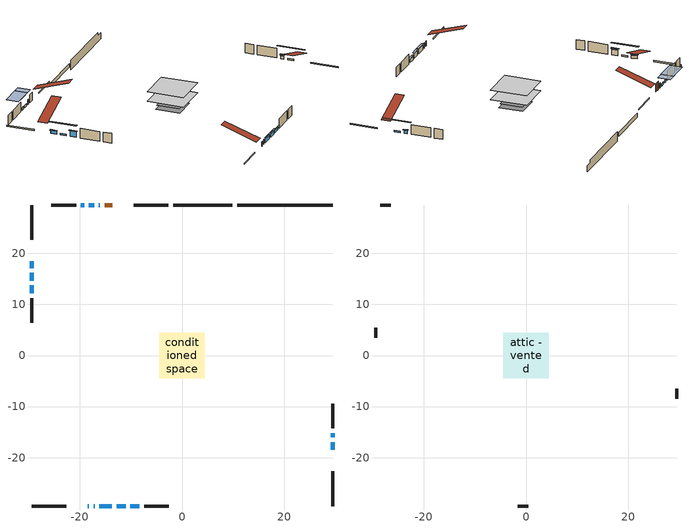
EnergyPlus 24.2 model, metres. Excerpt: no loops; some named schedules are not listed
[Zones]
conditioned space
 floor adiabatic (Floor2 construction): -2.77,-2.77 -2.77,2.77 2.77,2.77 2.77,-2.77 z0.76
 floor adiabatic (AdiabaticFloorConstruction): -4.48,-4.48 -4.48,4.48 4.48,4.48 4.48,-4.48 z0.76
 floor foundation (Slab1 construction): -2.98,-2.98 -2.98,2.98 2.98,2.98 2.98,-2.98 z-1.6
 floor foundation (Slab2 construction): -2.77,-2.77 -2.77,2.77 2.77,2.77 2.77,-2.77 z-0.65
 floor foundation (Slab3 construction): -1.67,-1.67 -1.67,1.67 1.67,1.67 1.67,-1.67 z0
 wall outside (RimJoist1 construction): -2.67,29.47 -9.48,29.47 / -29.47,-29.47 -22.65,-29.47 / -29.47,29.47 -29.47,22.65 / 29.47,-29.47 29.47,-22.65 z0.76:1.06
 wall outside (AdiabaticWallConstruction 1): -13.64,29.47 -15.14,29.47 z0.76:2.79
 wall outside (AdiabaticWallConstruction): -18.5,-29.47 -18.24,-29.47 / -17.31,-29.47 -17.1,-29.47 / -16.07,29.47 -16.28,29.47 z0.76:1.98; -29.47,18.49 -29.47,17.12 / 29.47,-16.04 29.47,-15.2 / -10.1,-29.47 -8.32,-29.47 z0.76:1.52; 29.47,-18.49 29.47,-16.97 / -29.47,16.19 -29.47,14.67 z0.76:1.14; -17.21,29.47 -18.23,29.47 z0.76:1.4; -19.15,29.47 -19.82,29.47 z0.76:1.47; -16.18,-29.47 -13.74,-29.47 / -12.81,-29.47 -11.03,-29.47 z0.76:1.9; -29.47,13.74 -29.47,12.17 z0.76:2.21
 wall outside (Wall1 construction): -20.75,29.47 -25.58,29.47 / -7.4,-29.47 -2.56,-29.47 / -29.47,11.24 -29.47,6.41 / 29.47,-14.28 29.47,-9.44 z0.76:3.2
 wall foundation (FoundationWall1 construction): 10.77,29.47,-1.6 10.77,29.47,0.76 27.6,29.47,0.76 27.6,29.47,0.01 29.47,29.47,0.01 29.47,29.47,-1.6
 wall foundation (FoundationWall2 construction): 9.84,29.47 -1.74,29.47 z-0.65:0.26
 window (WindowConstruction 8): -18.49,-29.47 -18.24,-29.47 z0.76:1.98
 window (WindowConstruction 7): -29.47,18.49 -29.47,17.12 z0.76:1.52
 window (WindowConstruction 10): 29.47,-18.49 29.47,-16.97 z0.76:1.14
 window (WindowConstruction 11): -29.47,16.19 -29.47,14.67 z0.76:1.14
 window (WindowConstruction 12): -17.31,-29.47 -17.1,-29.47 z0.76:1.98
 window (WindowConstruction 9): -16.07,29.47 -16.28,29.47 z0.76:1.98
 window (WindowConstruction): 29.47,-16.04 29.47,-15.2 z0.76:1.52
 window (WindowConstruction 1): -17.21,29.47 -18.23,29.47 z0.76:1.39
 window (WindowConstruction 2): -19.15,29.47 -19.82,29.47 z0.76:1.47
 window (WindowConstruction 3): -16.18,-29.47 -13.74,-29.47 z0.76:1.9
 window (WindowConstruction 4): -12.81,-29.47 -11.03,-29.47 z0.76:1.9
 window (WindowConstruction 5): -10.1,-29.47 -8.33,-29.47 z0.76:1.52
 window (WindowConstruction 6): -29.47,13.74 -29.47,12.17 z0.76:2.21
 door (Door): -13.64,29.47 -15.14,29.47 z0.76:2.79
 ceiling adiabatic (AdiabaticFloorConstruction): 4.48,-4.48 4.48,4.48 -4.48,4.48 -4.48,-4.48 z0.76
attic - vented
 floor to conditioned space (Floor1 construction Reversed): -4.48,-4.48 -4.48,4.48 4.48,4.48 4.48,-4.48 z3.2
 wall outside (Wall2 construction): -26.51,29.47 -28.54,29.47 / -1.64,-29.47 0.4,-29.47 / -29.47,5.48 -29.47,3.45 / 29.47,-8.51 29.47,-6.48 z0.76:3.2
 roof outside (Roof1 construction): -12.71,29.47,3.2 -12.71,20.74,6.11 -10.41,20.74,6.11 -10.41,29.47,3.2; -19.42,-29.47,3.2 -19.42,-20.74,6.11 -21.72,-20.74,6.11 -21.72,-29.47,3.2; -29.47,19.42,3.2 -20.74,19.42,6.11 -20.74,21.72,6.11 -29.47,21.72,3.2; 29.47,-19.42,3.2 20.74,-19.42,6.11 20.74,-21.72,6.11 29.47,-21.72,3.2
shading: -29.47,16.92 -29.47,18.69 -29.88,18.69 -29.88,16.92 z1.72; 29.47,-14.31 29.47,-21.15 29.88,-21.15 29.88,-14.31 z3.8; -29.47,12.01 -29.47,18.85 -29.88,18.85 -29.88,12.01 z3.8; 29.47,-15 29.47,-16.24 29.88,-16.24 29.88,-15 z1.72; -20.67,29.47 -14.77,29.47 -14.77,32.52 -20.67,32.52 z3.84; -22.26,29.47 -16.71,29.47 -16.71,32.52 -22.26,32.52 z3.91; -13.54,-29.47 -16.38,-29.47 -16.38,-29.88 -13.54,-29.88 z2.1; -10.83,-29.47 -13.01,-29.47 -13.01,-29.88 -10.83,-29.88 z2.1; -8.12,-29.47 -10.3,-29.47 -10.3,-29.88 -8.12,-29.88 z1.72; -29.47,11.97 -29.47,13.94 -29.88,13.94 -29.88,11.97 z2.41
[Building]
Building 1: Terrain=Suburbs
[Site:Location]
Edmonton Intl AP_AB: Latitude {deg}=53.31; Longitude {deg}=-113.58; Time Zone {hr}=-7; Elevation {m}=723; Keep Site Location Information=Yes
[Site:GroundTemperature:Shallow]
-1.56185, -3.61833, -3.78302, -2.80711, 1.11059, 5.01004, 8.39065, 10.5322, 10.7141, 8.97234, 5.67794, 1.89811
[Site:WaterMainsTemperature]
Calculation Method=Schedule; Temperature Schedule=mains temperature schedule
[Material] Roughness=Rough; Thermal Absorptance=0.9
Name | Thickness {m} | Conductivity {W/m-K} | Density {kg/m3} | Specific Heat {J/kg-K} | Solar Absorptance | Visible Absorptance
asphalt or fiberglass shingles | 0.00635 | 0.162714 | 1121.4 | 1465.45 | 0.4 | 0.4
ceiling loosefill ins | 0.0846667 | 0.0480833 | 16.02 | 1046.75 | 0.7 | 0.7
ceiling stud and cavity | 0.1397 | 0.101584 | 65.682 | 1177.47 | 0.7 | 0.7
concrete 4.0 in. | 0.1016 | 1.803125 | 2242.8 | 837.4 | 0.7 | 0.7
concrete 8.0 in. | 0.2032 | 1.803125 | 2242.8 | 837.4 | 0.7 | 0.7
door material | 0.04445 | 0.188738 | 512.64 | 1214.23 | 0.7 | 0.7
exterior vertical ins | 0.00108814 | 0.029427 | 32.04 | 1214.23 | 0.7 | 0.7
floor covering | 0.0127 | 9.015625 | 54.468 | 1339.84 | 0.6 | 0.6
floor covering 1 | 0.0127 | 0.0433444 | 54.468 | 1339.84 | 0.6 | 0.6
floor rigid ins; wall rigid ins | 0.512978 | 0.029427 | 32.04 | 1214.23 | 0.7 | 0.7
floor stud and cavity | 0.0889 | 0.62952 | 50.32683 | 1063.81 | 0.7 | 0.7
floor stud and cavity 1 | 0.1397 | 1.75129 | 37.0049 | 1207.88 | 0.7 | 0.7
furniture material conditioned space 1 | 0.1524 | 0.115458 | 640.8 | 1214.23 | 0.6 | 0.6
gypsum board | 0.0127 | 0.160291 | 801 | 837.4 | 0.6 | 0.6
osb sheathing 0.5 in. | 0.0127 | 0.115458 | 512.64 | 1214.23 | 0.7 | 0.7
osb sheathing 0.75 in. | 0.01905 | 0.115458 | 512.64 | 1214.23 | 0.7 | 0.7
rim joist stud and cavity | 0.0508 | 0.312044 | 50.32683 | 1063.81 | 0.6 | 0.6
wall stud and cavity | 0.1397 | 0.101456 | 139.0536 | 1170.24 | 0.7 | 0.7
wall stud and cavity 1 | 0.0889 | 6.1454 | 50.32683 | 1063.81 | 0.6 | 0.6
wall stud and cavity 2 | 0.0889 | 0.380278 | 52.3479 | 1209.89 | 0.7 | 0.7
wall stud and cavity 3 | 0.0889 | 0.391764 | 83.0341 | 1211.67 | 0.7 | 0.7
wood siding | 0.0254 | 0.102417 | 544.68 | 1172.36 | 0.4 | 0.4
wood siding 1 | 0.00254 | 0.102417 | 544.68 | 1172.36 | 0.4 | 0.4
wood siding 2; wood siding 3; wood siding 4 | 0.0254 | 0.102417 | 544.68 | 1172.36 | 0.7 | 0.7
[WindowMaterial:SimpleGlazingSystem]
Name | U-Factor {W/m2-K} | Solar Heat Gain Coefficient
WindowMaterial | 3.27734 | 0.48
WindowMaterial 1 | 4.73488 | 0.52
WindowMaterial 10 | 4.982445 | 0.61
WindowMaterial 11 | 6.93965 | 0.69
WindowMaterial 2 | 4.75021 | 0.51
WindowMaterial 3 | 5.868213 | 0.78
WindowMaterial 4 | 3.30005 | 0.68
WindowMaterial 5 | 4.33856 | 0.54
WindowMaterial 6 | 3.304596 | 0.65
WindowMaterial 7 | 4.397611 | 0.53
WindowMaterial 8 | 3.30346 | 0.56
WindowMaterial 9 | 5.00743 | 0.62
[Construction]
AdiabaticFloorConstruction: floor stud and cavity 1, floor rigid ins, osb sheathing 0.75 in., floor covering 1
AdiabaticWallConstruction: wood siding 3, wall rigid ins, wall stud and cavity 2, gypsum board
AdiabaticWallConstruction 1: wood siding 4, wall rigid ins, wall stud and cavity 2, gypsum board
Door: door material
Floor1 construction Reversed: gypsum board, ceiling stud and cavity, ceiling loosefill ins
Floor2 construction: floor stud and cavity, floor covering
FoundationWall1 construction; FoundationWall2 construction: concrete 8.0 in.
furniture construction conditioned space 1: furniture material conditioned space 1
PartitionWallConstruction: gypsum board, wall stud and cavity 3, gypsum board
RimJoist1 construction: wood siding 2, rim joist stud and cavity
Roof1 construction: asphalt or fiberglass shingles
Slab1 construction; Slab2 construction; Slab3 construction: concrete 4.0 in.
Wall1 construction: wood siding, osb sheathing 0.5 in., wall stud and cavity, gypsum board
Wall2 construction: wood siding 1, wall stud and cavity 1
WindowConstruction: WindowMaterial
WindowConstruction 1: WindowMaterial 1
WindowConstruction 10; WindowConstruction 11: WindowMaterial 10
WindowConstruction 12: WindowMaterial 11
WindowConstruction 2: WindowMaterial 2
WindowConstruction 3: WindowMaterial 3
WindowConstruction 4: WindowMaterial 4
WindowConstruction 5: WindowMaterial 5
WindowConstruction 6: WindowMaterial 6
WindowConstruction 7: WindowMaterial 7
WindowConstruction 8: WindowMaterial 8
WindowConstruction 9: WindowMaterial 9
[Zone] Multiplier=1; Part of Total Floor Area=Yes
Name | Volume {m3}
attic - vented | 37.9601
conditioned space | 289.3
[Space]
Name | Zone | Volume {m3}
attic - vented 1 | attic - vented | 37.9601
conditioned space 1 | conditioned space | 289.3
[ZoneInfiltration:EffectiveLeakageArea]
infil attic - vented 1: Zone or Space=attic - vented 1; Schedule=Always On Discrete; Effective Air Leakage Area {cm2}=2794.78; Stack Coefficient=0.000371937; Wind Coefficient=1.30303e-05
[ZoneMixing]
whole house fan mix: Zone or Space=attic - vented; Schedule=Always On Continuous; Design Flow Rate Calculation Method=Flow/Zone; Design Flow Rate {m3/s}=0; Source Zone or Space=conditioned space
[SurfaceProperty:ExposedFoundationPerimeter] Exposed Perimeter Calculation Method=TotalExposedPerimeter
Name | Total Exposed Perimeter {m}
Slab1 | 18.696
Slab2 | 11.582
Slab3 | 4.572
[InternalMass] Zone or ZoneList=conditioned space; Space or SpaceList=conditioned space 1
Name | Construction | Surface Area {m2}
furniture mass conditioned space 1 | furniture construction conditioned space 1 | 75.3121
partition wall mass | PartitionWallConstruction | 157.62
[Lights]
interior lighting: Zone or ZoneList or Space or SpaceList=conditioned space 1; Schedule=interior lighting schedule; Design Level Calculation Method=LightingLevel; Lighting Level {W}=343.2; Return Air Fraction=0; Fraction Radiant=0.6; Fraction Visible=0.2; Fraction Replaceable=1
[People]
occupants: Zone or ZoneList or Space or SpaceList=conditioned space 1; Number of People Schedule=occupants schedule; Number of People Calculation Method=People; Number of People=3; Fraction Radiant=0.314171; Sensible Heat Fraction=0.56303; Activity Level Schedule=occupants activity schedule; Carbon Dioxide Generation Rate {m3/s-W}=0; Enable ASHRAE 55 Comfort Warnings=No; Mean Radiant Temperature Calculation Type=EnclosureAveraged
[ElectricEquipment] Zone or ZoneList or Space or SpaceList=conditioned space 1; Design Level Calculation Method=EquipmentLevel
Name | Schedule | Design Level {W} | Fraction Latent | Fraction Radiant | Fraction Lost
clothes dryer | clothes dryer schedule | 140.772 | 0.015 | 0.081 | 0.85
clothes washer | clothes washer schedule | 32.1985 | 0.03 | 0.162 | 0.7
cooking range | cooking range schedule | 215.147 | 0.08 | 0.432 | 0.2
dishwasher | dishwasher schedule | 66.8632 | 0.3 | 0.18 | 0.4
fridge | fridge schedule | 72.9452 | 0 | 0.6 | 0
mech vent bath fan 0 | mech vent bath fan 0 schedule | 50.2 | 0 | 0 | 1
mech vent house fan | mech vent house fan schedule | 0 | 0 | 0 | 1
mech vent house fan cfis | mech vent house fan cfis schedule | 0 | 0 | 0 | 0
mech vent range fan 0 | mech vent range fan 0 schedule | 57 | 0 | 0 | 1
misc plug loads | misc plug loads schedule | 494.7 | 0.045 | 0.513 | 0.1
whole house fan | Always On Discrete | 0 | 0 | 0 | 1
[OtherEquipment] Zone or ZoneList or Space or SpaceList=conditioned space 1; Design Level Calculation Method=EquipmentLevel
Name | Fuel Type | Schedule | Design Level {W} | Fraction Latent | Fraction Radiant | Fraction Lost
clothes dryer 1 | Electricity | clothes dryer schedule | 0 | 0.015 | 0.081 | 0.85
cooking range 1 | Electricity | cooking range schedule | 0 | 0.08 | 0.432 | 0.2
general water use latent | None | general water use schedule | 62.594 | 1 | 0 | 0
general water use sensible | None | general water use schedule | -61.6891 | 0 | 0.6 | 0
mech vent house fan latent load | None | Always On Discrete | 0 | 1 | 0 | 0
mech vent house fan sensible load | None | Always On Discrete | 0 | 0 | 0 | 0
water heater energy adjustment1 | NaturalGas | Always On Discrete | 0.01 | 0 | 0 | 1
[ZoneInfiltration:DesignFlowRate] Zone or ZoneList or Space or SpaceList=conditioned space 1; Schedule=Always On Discrete; Design Flow Rate Calculation Method=Flow/Zone; Design Flow Rate {m3/s}=0
infil flow; natural vent flow; whole house fan flow
[AvailabilityManager:Scheduled]
furnace airloop Availability Manager: Schedule=Always On Discrete
[Foundation:Kiva] Initial Indoor Air Temperature {C}=18; Wall Depth Below Slab {m}=0.2032
Name | Wall Height Above Grade {m} | Custom Block Material Name 1 | Custom Block Depth 1 {m} | Custom Block X Position 1 {m} | Custom Block Z Position 1 {m}
Foundation Kiva 1 | 0.760019
Foundation Kiva 2 | 0.260025 | exterior vertical ins | 0.910011 | 0.2032 | 0
Foundation Kiva 3 | 0.1016
[Foundation:Kiva:Settings]
Soil Conductivity {W/m-K}=0.849921; Soil Density {kg/m3}=1842.3; Soil Specific Heat {J/kg-K}=418.7; Ground Solar Absorptivity=0.9; Ground Thermal Absorptivity=0.9; Ground Surface Roughness {m}=0.03; Far-Field Width {m}=40; Deep-Ground Boundary Condition=ZeroFlux; Deep-Ground Depth {m}=40; Minimum Cell Dimension {m}=0.2; Maximum Cell Growth Coefficient=3; Simulation Timestep=Timestep
[Exterior:Lights]
exterior lighting: Schedule=exterior lighting schedule; Design Level {W}=75.6
[EnergyManagementSystem:GlobalVariable]
furnace_airloop_Fan_RTF
infil_program_Qfan
infil_program_Qinf
natural_vent_program_Qnv
natural_vent_program_Qwhf
[EnergyManagementSystem:Sensor]
Name | Output:Variable or Output:Meter Index Key | Output:Variable or Output:Meter
airflow_gain | infil flow | Infiltration Sensible Heat Gain Energy
airflow_gain_1 | natural vent flow | Infiltration Sensible Heat Gain Energy
airflow_gain_2 | whole house fan flow | Infiltration Sensible Heat Gain Energy
airflow_loss | infil flow | Infiltration Sensible Heat Loss Energy
airflow_loss_1 | natural vent flow | Infiltration Sensible Heat Loss Energy
airflow_loss_2 | whole house fan flow | Infiltration Sensible Heat Loss Energy
clg_load_cond |  | Cooling:EnergyTransfer:Zone:CONDITIONED SPACE
clg_sp_s; clg_sp_s_1 | cooling setpoint | Schedule Value
clothes_dryer_exhaust_0_sch_s | clothes dryer exhaust 0 schedule | Schedule Value
cool_season | cooling season schedule | Schedule Value
htg_load_cond |  | Heating:EnergyTransfer:Zone:CONDITIONED SPACE
htg_sp_s; htg_sp_s_1 | heating setpoint | Schedule Value
ig_ee_conv | clothes dryer | Electric Equipment Convective Heating Energy
ig_ee_conv_2 | cooking range | Electric Equipment Convective Heating Energy
ig_ee_conv_4 | fridge | Electric Equipment Convective Heating Energy
ig_ee_conv_5 | misc plug loads | Electric Equipment Convective Heating Energy
ig_ee_conv_6 | whole house fan | Electric Equipment Convective Heating Energy
ig_ee_rad | clothes dryer | Electric Equipment Radiant Heating Energy
ig_ee_rad_2 | cooking range | Electric Equipment Radiant Heating Energy
ig_ee_rad_4 | fridge | Electric Equipment Radiant Heating Energy
ig_ee_rad_5 | misc plug loads | Electric Equipment Radiant Heating Energy
ig_ee_rad_6 | whole house fan | Electric Equipment Radiant Heating Energy
ig_lgt_conv | interior lighting | Lights Convective Heating Energy
ig_lgt_rad | interior lighting | Lights Radiant Heating Energy
ig_lgt_vis | interior lighting | Lights Visible Radiation Heating Energy
ig_oe_conv | clothes dryer 1 | Other Equipment Convective Heating Energy
ig_oe_conv_1 | cooking range 1 | Other Equipment Convective Heating Energy
ig_oe_conv_2 | general water use latent | Other Equipment Convective Heating Energy
ig_oe_conv_3 | general water use sensible | Other Equipment Convective Heating Energy
ig_oe_conv_4 | water heater energy adjustment1 | Other Equipment Convective Heating Energy
ig_oe_rad | clothes dryer 1 | Other Equipment Radiant Heating Energy
ig_oe_rad_1 | cooking range 1 | Other Equipment Radiant Heating Energy
ig_oe_rad_2 | general water use latent | Other Equipment Radiant Heating Energy
ig_oe_rad_3 | general water use sensible | Other Equipment Radiant Heating Energy
ig_oe_rad_4 | water heater energy adjustment1 | Other Equipment Radiant Heating Energy
ig_ppl_conv | occupants | People Convective Heating Energy
ig_ppl_rad | occupants | People Radiant Heating Energy
im_conv | furniture mass conditioned space 1 | Surface Inside Face Convection Heat Gain Energy
im_conv_1 | partition wall mass | Surface Inside Face Convection Heat Gain Energy
im_ig | furniture mass conditioned space 1 | Surface Inside Face Internal Gains Radiation Heat Gain Energy
im_ig_1 | partition wall mass | Surface Inside Face Internal Gains Radiation Heat Gain Energy
im_lgt | furniture mass conditioned space 1 | Surface Inside Face Lights Radiation Heat Gain Energy
im_lgt_1 | partition wall mass | Surface Inside Face Lights Radiation Heat Gain Energy
im_sol | furniture mass conditioned space 1 | Surface Inside Face Solar Radiation Heat Gain Energy
im_sol_1 | partition wall mass | Surface Inside Face Solar Radiation Heat Gain Energy
im_surf | furniture mass conditioned space 1 | Surface Inside Face Net Surface Thermal Radiation Heat Gain Energy
im_surf_1 | partition wall mass | Surface Inside Face Net Surface Thermal Radiation Heat Gain Energy
mech_vent_bath_fan_0_sch_s | mech vent bath fan 0 schedule | Schedule Value
mech_vent_range_fan_0_sch_s | mech vent range fan 0 schedule | Schedule Value
mv_conv | mech vent bath fan 0 | Electric Equipment Convective Heating Energy
mv_conv_1 | mech vent house fan | Electric Equipment Convective Heating Energy
mv_conv_2 | mech vent house fan cfis | Electric Equipment Convective Heating Energy
mv_conv_3 | mech vent range fan 0 | Electric Equipment Convective Heating Energy
mv_conv_4 | mech vent house fan latent load | Other Equipment Convective Heating Energy
mv_conv_5 | mech vent house fan sensible load | Other Equipment Convective Heating Energy
mv_rad | mech vent bath fan 0 | Electric Equipment Radiant Heating Energy
mv_rad_1 | mech vent house fan | Electric Equipment Radiant Heating Energy
mv_rad_2 | mech vent house fan cfis | Electric Equipment Radiant Heating Energy
mv_rad_3 | mech vent range fan 0 | Electric Equipment Radiant Heating Energy
mv_rad_4 | mech vent house fan latent load | Other Equipment Radiant Heating Energy
mv_rad_5 | mech vent house fan sensible load | Other Equipment Radiant Heating Energy
natural_vent_s | natural vent schedule | Schedule Value
out_pb_s |  | Site Outdoor Air Barometric Pressure
out_wt_s |  | Site Outdoor Air Humidity Ratio
site_vw_s |  | Site Wind Speed
ss_back_out | Window1 | Surface Window Shortwave from Zone Back Out Window Heat Transfer Rate
ss_back_out_1 | Window11 | Surface Window Shortwave from Zone Back Out Window Heat Transfer Rate
ss_back_out_10 | Window7 | Surface Window Shortwave from Zone Back Out Window Heat Transfer Rate
ss_back_out_11 | Window8 | Surface Window Shortwave from Zone Back Out Window Heat Transfer Rate
ss_back_out_12 | Window9 | Surface Window Shortwave from Zone Back Out Window Heat Transfer Rate
ss_back_out_2 | Window12 | Surface Window Shortwave from Zone Back Out Window Heat Transfer Rate
ss_back_out_3 | Window14 | Surface Window Shortwave from Zone Back Out Window Heat Transfer Rate
ss_back_out_4 | Window16 | Surface Window Shortwave from Zone Back Out Window Heat Transfer Rate
ss_back_out_5 | Window2 | Surface Window Shortwave from Zone Back Out Window Heat Transfer Rate
ss_back_out_6 | Window3 | Surface Window Shortwave from Zone Back Out Window Heat Transfer Rate
ss_back_out_7 | Window4 | Surface Window Shortwave from Zone Back Out Window Heat Transfer Rate
ss_back_out_8 | Window5 | Surface Window Shortwave from Zone Back Out Window Heat Transfer Rate
ss_back_out_9 | Window6 | Surface Window Shortwave from Zone Back Out Window Heat Transfer Rate
ss_conv | Door1 | Surface Inside Face Convection Heat Gain Energy
ss_conv_1 | Window1 | Surface Inside Face Convection Heat Gain Energy
ss_conv_10 | Window6 | Surface Inside Face Convection Heat Gain Energy
ss_conv_11 | Window7 | Surface Inside Face Convection Heat Gain Energy
ss_conv_12 | Window8 | Surface Inside Face Convection Heat Gain Energy
ss_conv_13 | Window9 | Surface Inside Face Convection Heat Gain Energy
ss_conv_2 | Window11 | Surface Inside Face Convection Heat Gain Energy
ss_conv_3 | Window12 | Surface Inside Face Convection Heat Gain Energy
ss_conv_4 | Window14 | Surface Inside Face Convection Heat Gain Energy
ss_conv_5 | Window16 | Surface Inside Face Convection Heat Gain Energy
ss_conv_6 | Window2 | Surface Inside Face Convection Heat Gain Energy
ss_conv_7 | Window3 | Surface Inside Face Convection Heat Gain Energy
ss_conv_8 | Window4 | Surface Inside Face Convection Heat Gain Energy
ss_conv_9 | Window5 | Surface Inside Face Convection Heat Gain Energy
ss_ig | Door1 | Surface Inside Face Internal Gains Radiation Heat Gain Energy
ss_ig_1 | Window1 | Surface Inside Face Internal Gains Radiation Heat Gain Energy
ss_ig_10 | Window6 | Surface Inside Face Internal Gains Radiation Heat Gain Energy
ss_ig_11 | Window7 | Surface Inside Face Internal Gains Radiation Heat Gain Energy
ss_ig_12 | Window8 | Surface Inside Face Internal Gains Radiation Heat Gain Energy
ss_ig_13 | Window9 | Surface Inside Face Internal Gains Radiation Heat Gain Energy
ss_ig_2 | Window11 | Surface Inside Face Internal Gains Radiation Heat Gain Energy
ss_ig_3 | Window12 | Surface Inside Face Internal Gains Radiation Heat Gain Energy
ss_ig_4 | Window14 | Surface Inside Face Internal Gains Radiation Heat Gain Energy
ss_ig_5 | Window16 | Surface Inside Face Internal Gains Radiation Heat Gain Energy
ss_ig_6 | Window2 | Surface Inside Face Internal Gains Radiation Heat Gain Energy
ss_ig_7 | Window3 | Surface Inside Face Internal Gains Radiation Heat Gain Energy
ss_ig_8 | Window4 | Surface Inside Face Internal Gains Radiation Heat Gain Energy
ss_ig_9 | Window5 | Surface Inside Face Internal Gains Radiation Heat Gain Energy
ss_lgt | Door1 | Surface Inside Face Lights Radiation Heat Gain Energy
ss_sol | Door1 | Surface Inside Face Solar Radiation Heat Gain Energy
ss_surf | Door1 | Surface Inside Face Net Surface Thermal Radiation Heat Gain Energy
ss_surf_1 | Window1 | Surface Inside Face Net Surface Thermal Radiation Heat Gain Energy
ss_surf_10 | Window6 | Surface Inside Face Net Surface Thermal Radiation Heat Gain Energy
ss_surf_11 | Window7 | Surface Inside Face Net Surface Thermal Radiation Heat Gain Energy
ss_surf_12 | Window8 | Surface Inside Face Net Surface Thermal Radiation Heat Gain Energy
ss_surf_13 | Window9 | Surface Inside Face Net Surface Thermal Radiation Heat Gain Energy
ss_surf_2 | Window11 | Surface Inside Face Net Surface Thermal Radiation Heat Gain Energy
ss_surf_3 | Window12 | Surface Inside Face Net Surface Thermal Radiation Heat Gain Energy
ss_surf_4 | Window14 | Surface Inside Face Net Surface Thermal Radiation Heat Gain Energy
ss_surf_5 | Window16 | Surface Inside Face Net Surface Thermal Radiation Heat Gain Energy
ss_surf_6 | Window2 | Surface Inside Face Net Surface Thermal Radiation Heat Gain Energy
ss_surf_7 | Window3 | Surface Inside Face Net Surface Thermal Radiation Heat Gain Energy
ss_surf_8 | Window4 | Surface Inside Face Net Surface Thermal Radiation Heat Gain Energy
ss_surf_9 | Window5 | Surface Inside Face Net Surface Thermal Radiation Heat Gain Energy
ss_trans_in | Window1 | Surface Window Transmitted Solar Radiation Rate
ss_trans_in_1 | Window11 | Surface Window Transmitted Solar Radiation Rate
ss_trans_in_10 | Window7 | Surface Window Transmitted Solar Radiation Rate
ss_trans_in_11 | Window8 | Surface Window Transmitted Solar Radiation Rate
ss_trans_in_12 | Window9 | Surface Window Transmitted Solar Radiation Rate
ss_trans_in_2 | Window12 | Surface Window Transmitted Solar Radiation Rate
ss_trans_in_3 | Window14 | Surface Window Transmitted Solar Radiation Rate
ss_trans_in_4 | Window16 | Surface Window Transmitted Solar Radiation Rate
ss_trans_in_5 | Window2 | Surface Window Transmitted Solar Radiation Rate
ss_trans_in_6 | Window3 | Surface Window Transmitted Solar Radiation Rate
ss_trans_in_7 | Window4 | Surface Window Transmitted Solar Radiation Rate
ss_trans_in_8 | Window5 | Surface Window Transmitted Solar Radiation Rate
ss_trans_in_9 | Window6 | Surface Window Transmitted Solar Radiation Rate
ss_trans_out | Window1 | Surface Inside Face Initial Transmitted Diffuse Transmitted Out Window Solar Radiation Rate
ss_trans_out_1 | Window11 | Surface Inside Face Initial Transmitted Diffuse Transmitted Out Window Solar Radiation Rate
ss_trans_out_10 | Window7 | Surface Inside Face Initial Transmitted Diffuse Transmitted Out Window Solar Radiation Rate
ss_trans_out_11 | Window8 | Surface Inside Face Initial Transmitted Diffuse Transmitted Out Window Solar Radiation Rate
ss_trans_out_12 | Window9 | Surface Inside Face Initial Transmitted Diffuse Transmitted Out Window Solar Radiation Rate
ss_trans_out_2 | Window12 | Surface Inside Face Initial Transmitted Diffuse Transmitted Out Window Solar Radiation Rate
ss_trans_out_3 | Window14 | Surface Inside Face Initial Transmitted Diffuse Transmitted Out Window Solar Radiation Rate
ss_trans_out_4 | Window16 | Surface Inside Face Initial Transmitted Diffuse Transmitted Out Window Solar Radiation Rate
ss_trans_out_5 | Window2 | Surface Inside Face Initial Transmitted Diffuse Transmitted Out Window Solar Radiation Rate
ss_trans_out_6 | Window3 | Surface Inside Face Initial Transmitted Diffuse Transmitted Out Window Solar Radiation Rate
ss_trans_out_7 | Window4 | Surface Inside Face Initial Transmitted Diffuse Transmitted Out Window Solar Radiation Rate
ss_trans_out_8 | Window5 | Surface Inside Face Initial Transmitted Diffuse Transmitted Out Window Solar Radiation Rate
ss_trans_out_9 | Window6 | Surface Inside Face Initial Transmitted Diffuse Transmitted Out Window Solar Radiation Rate
